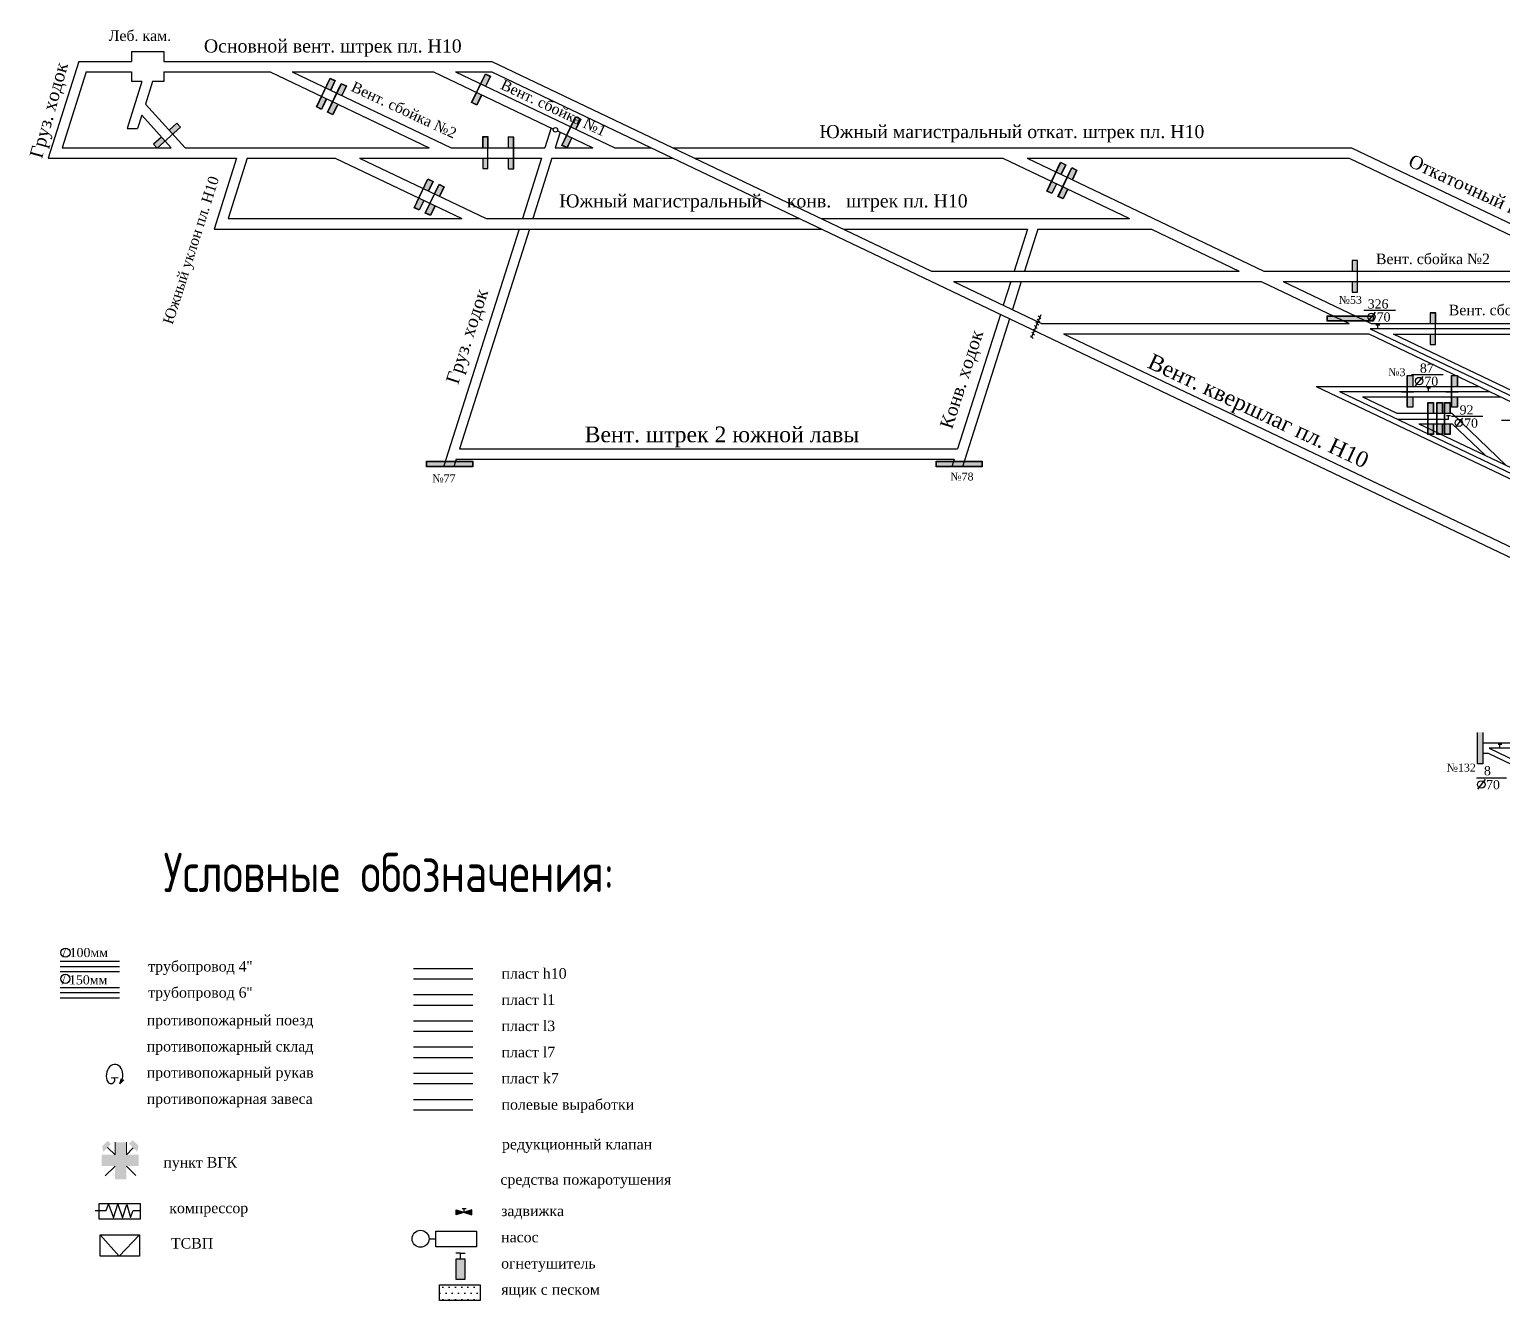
# Model space of a CAD drawing. Header units: millimetres. Extents: x -1215 to 366, y -475 to 396.
# Drawn here: x -1215 to -653, y -405 to 80 of the extents above; entities that cross this region are included whole.
import ezdxf

# ---------------------------------------------------------------- set-up
doc = ezdxf.new("R2010")
doc.units = ezdxf.units.MM
for name, color, linetype in [('Двери', 7, 'Continuous'), ('Номера перемычек', 7, 'Continuous'), ('Перемычки', 7, 'Continuous'), ('Пп краны', 1, 'Continuous'), ('Трубопровод', 1, 'Continuous')]:
    doc.layers.add(name, color=color, linetype=linetype)
doc.styles.add('ESKD', font='Eskdwin')
doc.styles.get("Standard").update_dxf_attribs({"font": 'TIMES.TTF', "height": 10})

msp = doc.modelspace()

# ---------------------------------------------------------------- hatches: boundary and pattern name
at = {"layer": 'Двери'}
h = msp.add_hatch(color=256, dxfattribs=at)
h.paths.add_polyline_path([(-1040.85, 58.38), (-1039.09, 62.08), (-1041.08, 63.02), (-1042.84, 59.32), (-1042.75, 59.28), (-1041.03, 62.89), (-1039.22, 62.03), (-1040.94, 58.42)])
h.paths.add_polyline_path([(-1044.47, 55.67), (-1042.75, 59.28), (-1042.84, 59.32), (-1044.56, 55.71)])
h.paths.add_polyline_path([(-1044.34, 51.06), (-1042.58, 54.76), (-1042.67, 54.81), (-1044.39, 51.2), (-1046.19, 52.06), (-1044.47, 55.67), (-1044.56, 55.71), (-1046.33, 52.01)])
h = msp.add_hatch(color=3, dxfattribs=at)
h.paths.add_polyline_path([(-1039.22, 62.03), (-1041.03, 62.89), (-1042.75, 59.28), (-1040.94, 58.42)])
h.paths.add_polyline_path([(-1046.19, 52.06), (-1044.39, 51.2), (-1042.67, 54.81), (-1044.47, 55.67)])
h = msp.add_hatch(color=256, dxfattribs=at)
h.paths.add_polyline_path([(-1100.11, 56.7), (-1098.34, 60.41), (-1100.33, 61.35), (-1102.09, 57.65), (-1102, 57.61), (-1100.28, 61.22), (-1098.48, 60.36), (-1100.2, 56.75)])
h.paths.add_polyline_path([(-1103.72, 54), (-1102, 57.61), (-1102.09, 57.65), (-1103.81, 54.04)])
h.paths.add_polyline_path([(-1103.59, 49.39), (-1101.83, 53.09), (-1101.92, 53.14), (-1103.64, 49.53), (-1105.45, 50.39), (-1103.72, 54), (-1103.81, 54.04), (-1105.58, 50.34)])
h = msp.add_hatch(color=3, dxfattribs=at)
h.paths.add_polyline_path([(-1098.48, 60.36), (-1100.28, 61.22), (-1102, 57.61), (-1100.2, 56.75)])
h.paths.add_polyline_path([(-1105.45, 50.39), (-1103.64, 49.53), (-1101.92, 53.14), (-1103.72, 54)])
h = msp.add_hatch(color=256, dxfattribs=at)
h.paths.add_polyline_path([(-1095.83, 54.66), (-1094.06, 58.36), (-1096.05, 59.31), (-1097.81, 55.61), (-1097.72, 55.57), (-1096, 59.18), (-1094.2, 58.32), (-1095.92, 54.7)])
h.paths.add_polyline_path([(-1099.45, 51.96), (-1097.72, 55.57), (-1097.81, 55.61), (-1099.54, 52)])
h.paths.add_polyline_path([(-1099.32, 47.35), (-1097.55, 51.05), (-1097.64, 51.09), (-1099.36, 47.48), (-1101.17, 48.34), (-1099.45, 51.96), (-1099.54, 52), (-1101.3, 48.3)])
h = msp.add_hatch(color=3, dxfattribs=at)
h.paths.add_polyline_path([(-1094.2, 58.32), (-1096, 59.18), (-1097.72, 55.57), (-1095.92, 54.7)])
h.paths.add_polyline_path([(-1101.17, 48.34), (-1099.36, 47.48), (-1097.64, 51.09), (-1099.45, 51.96)])
h = msp.add_hatch(color=256, dxfattribs=at)
h.paths.add_polyline_path([(-1006.44, 42.02), (-1004.67, 45.72), (-1006.66, 46.67), (-1008.42, 42.97), (-1008.33, 42.93), (-1006.61, 46.54), (-1004.81, 45.68), (-1006.53, 42.07)])
h.paths.add_polyline_path([(-1010.05, 39.32), (-1008.33, 42.93), (-1008.42, 42.97), (-1010.14, 39.36)])
h.paths.add_polyline_path([(-1009.92, 34.71), (-1008.16, 38.41), (-1008.25, 38.46), (-1009.97, 34.85), (-1011.78, 35.71), (-1010.05, 39.32), (-1010.14, 39.36), (-1011.91, 35.66)])
h = msp.add_hatch(color=3, dxfattribs=at)
h.paths.add_polyline_path([(-1004.81, 45.68), (-1006.61, 46.54), (-1008.33, 42.93), (-1006.53, 42.07)])
h.paths.add_polyline_path([(-1011.78, 35.71), (-1009.97, 34.85), (-1008.25, 38.46), (-1010.05, 39.32)])
h = msp.add_hatch(color=256, dxfattribs=at)
h.paths.add_polyline_path([(-1161.83, 41.54), (-1158.79, 44.3), (-1157.31, 42.67), (-1160.35, 39.91), (-1160.42, 39.99), (-1157.45, 42.67), (-1158.8, 44.15), (-1161.76, 41.47)])
h.paths.add_polyline_path([(-1163.38, 37.3), (-1160.42, 39.99), (-1160.35, 39.91), (-1163.31, 37.23)])
h.paths.add_polyline_path([(-1167.83, 36.1), (-1164.79, 38.86), (-1164.72, 38.78), (-1167.69, 36.09), (-1166.34, 34.61), (-1163.38, 37.3), (-1163.31, 37.23), (-1166.35, 34.47)])
h = msp.add_hatch(color=3, dxfattribs=at)
h.paths.add_polyline_path([(-1158.8, 44.15), (-1157.45, 42.67), (-1160.42, 39.99), (-1161.76, 41.47)])
h.paths.add_polyline_path([(-1166.34, 34.61), (-1167.69, 36.09), (-1164.72, 38.78), (-1163.38, 37.3)])
h = msp.add_hatch(color=256, dxfattribs=at)
h.paths.add_polyline_path([(-1042.2, 34.8), (-1042.2, 38.9), (-1040, 38.9), (-1040, 34.8), (-1040.1, 34.8), (-1040.1, 38.8), (-1042.1, 38.8), (-1042.1, 34.8)])
h.paths.add_polyline_path([(-1040.1, 30.8), (-1040.1, 34.8), (-1040, 34.8), (-1040, 30.8)])
h.paths.add_polyline_path([(-1042.21, 26.7), (-1042.2, 30.8), (-1042.1, 30.8), (-1042.11, 26.8), (-1040.11, 26.8), (-1040.1, 30.8), (-1040, 30.8), (-1040.01, 26.7)])
h = msp.add_hatch(color=3, dxfattribs=at)
h.paths.add_polyline_path([(-1042.1, 38.8), (-1040.1, 38.8), (-1040.1, 34.8), (-1042.1, 34.8)])
h.paths.add_polyline_path([(-1040.11, 26.8), (-1042.11, 26.8), (-1042.1, 30.8), (-1040.1, 30.8)])
h = msp.add_hatch(color=256, dxfattribs=at)
h.paths.add_polyline_path([(-1032.43, 34.79), (-1032.43, 38.89), (-1030.23, 38.88), (-1030.23, 34.78), (-1030.33, 34.78), (-1030.33, 38.78), (-1032.33, 38.79), (-1032.33, 34.79)])
h.paths.add_polyline_path([(-1030.33, 30.78), (-1030.33, 34.78), (-1030.23, 34.78), (-1030.23, 30.78)])
h.paths.add_polyline_path([(-1032.43, 26.69), (-1032.43, 30.79), (-1032.33, 30.79), (-1032.33, 26.79), (-1030.33, 26.78), (-1030.33, 30.78), (-1030.23, 30.78), (-1030.23, 26.68)])
h = msp.add_hatch(color=3, dxfattribs=at)
h.paths.add_polyline_path([(-1032.33, 38.79), (-1030.33, 38.78), (-1030.33, 34.78), (-1032.33, 34.79)])
h.paths.add_polyline_path([(-1030.33, 26.78), (-1032.33, 26.79), (-1032.33, 30.79), (-1030.33, 30.78)])
h = msp.add_hatch(color=256, dxfattribs=at)
h.paths.add_polyline_path([(-821.38, 24.59), (-819.62, 28.29), (-821.6, 29.24), (-823.37, 25.54), (-823.28, 25.49), (-821.55, 29.1), (-819.75, 28.24), (-821.47, 24.63)])
h.paths.add_polyline_path([(-825, 21.88), (-823.28, 25.49), (-823.37, 25.54), (-825.09, 21.93)])
h.paths.add_polyline_path([(-824.87, 17.28), (-823.1, 20.98), (-823.19, 21.02), (-824.92, 17.41), (-826.72, 18.27), (-825, 21.88), (-825.09, 21.93), (-826.85, 18.23)])
h = msp.add_hatch(color=3, dxfattribs=at)
h.paths.add_polyline_path([(-819.75, 28.24), (-821.55, 29.1), (-823.28, 25.49), (-821.47, 24.63)])
h.paths.add_polyline_path([(-826.72, 18.27), (-824.92, 17.41), (-823.19, 21.02), (-825, 21.88)])
h = msp.add_hatch(color=256, dxfattribs=at)
h.paths.add_polyline_path([(-1062.81, 18.25), (-1061.04, 21.95), (-1063.03, 22.9), (-1064.79, 19.2), (-1064.7, 19.16), (-1062.98, 22.77), (-1061.18, 21.91), (-1062.9, 18.3)])
h.paths.add_polyline_path([(-1066.42, 15.55), (-1064.7, 19.16), (-1064.79, 19.2), (-1066.51, 15.59)])
h.paths.add_polyline_path([(-1066.29, 10.94), (-1064.53, 14.64), (-1064.62, 14.69), (-1066.34, 11.08), (-1068.15, 11.94), (-1066.42, 15.55), (-1066.51, 15.59), (-1068.28, 11.89)])
h = msp.add_hatch(color=3, dxfattribs=at)
h.paths.add_polyline_path([(-1061.18, 21.91), (-1062.98, 22.77), (-1064.7, 19.16), (-1062.9, 18.3)])
h.paths.add_polyline_path([(-1068.15, 11.94), (-1066.34, 11.08), (-1064.62, 14.69), (-1066.42, 15.55)])
h = msp.add_hatch(color=256, dxfattribs=at)
h.paths.add_polyline_path([(-817.1, 22.55), (-815.34, 26.25), (-817.32, 27.19), (-819.09, 23.49), (-819, 23.45), (-817.28, 27.06), (-815.47, 26.2), (-817.19, 22.59)])
h.paths.add_polyline_path([(-820.72, 19.84), (-819, 23.45), (-819.09, 23.49), (-820.81, 19.88)])
h.paths.add_polyline_path([(-820.59, 15.24), (-818.82, 18.94), (-818.91, 18.98), (-820.64, 15.37), (-822.44, 16.23), (-820.72, 19.84), (-820.81, 19.88), (-822.58, 16.18)])
h = msp.add_hatch(color=3, dxfattribs=at)
h.paths.add_polyline_path([(-815.47, 26.2), (-817.28, 27.06), (-819, 23.45), (-817.19, 22.59)])
h.paths.add_polyline_path([(-822.44, 16.23), (-820.64, 15.37), (-818.91, 18.98), (-820.72, 19.84)])
h = msp.add_hatch(color=256, dxfattribs=at)
h.paths.add_polyline_path([(-1058.53, 16.21), (-1056.76, 19.91), (-1058.75, 20.86), (-1060.51, 17.16), (-1060.42, 17.11), (-1058.7, 20.72), (-1056.9, 19.86), (-1058.62, 16.25)])
h.paths.add_polyline_path([(-1062.15, 13.5), (-1060.42, 17.11), (-1060.51, 17.16), (-1062.24, 13.55)])
h.paths.add_polyline_path([(-1062.02, 8.9), (-1060.25, 12.6), (-1060.34, 12.64), (-1062.06, 9.03), (-1063.87, 9.89), (-1062.15, 13.5), (-1062.24, 13.55), (-1064, 9.85)])
h = msp.add_hatch(color=3, dxfattribs=at)
h.paths.add_polyline_path([(-1056.9, 19.86), (-1058.7, 20.72), (-1060.42, 17.11), (-1058.62, 16.25)])
h.paths.add_polyline_path([(-1063.87, 9.89), (-1062.06, 9.03), (-1060.34, 12.64), (-1062.15, 13.5)])
h = msp.add_hatch(color=256, dxfattribs=at)
h.paths.add_polyline_path([(-710.43, -12.29), (-710.43, -8.19), (-708.23, -8.19), (-708.23, -12.29), (-708.33, -12.29), (-708.33, -8.29), (-710.33, -8.29), (-710.33, -12.29)])
h.paths.add_polyline_path([(-708.33, -16.29), (-708.33, -12.29), (-708.23, -12.29), (-708.23, -16.29)])
h.paths.add_polyline_path([(-710.43, -20.39), (-710.43, -16.29), (-710.33, -16.29), (-710.33, -20.29), (-708.33, -20.29), (-708.33, -16.29), (-708.23, -16.29), (-708.23, -20.39)])
h = msp.add_hatch(color=3, dxfattribs=at)
h.paths.add_polyline_path([(-710.33, -8.29), (-708.33, -8.29), (-708.33, -12.29), (-710.33, -12.29)])
h.paths.add_polyline_path([(-708.33, -20.29), (-710.33, -20.29), (-710.33, -16.29), (-708.33, -16.29)])
h = msp.add_hatch(color=256, dxfattribs=at)
h.paths.add_polyline_path([(-680.6, -32.3), (-680.6, -28.2), (-678.4, -28.2), (-678.4, -32.3), (-678.5, -32.3), (-678.5, -28.3), (-680.5, -28.3), (-680.5, -32.3)])
h.paths.add_polyline_path([(-678.5, -36.3), (-678.5, -32.3), (-678.4, -32.3), (-678.4, -36.3)])
h.paths.add_polyline_path([(-680.6, -40.4), (-680.6, -36.3), (-680.5, -36.3), (-680.5, -40.3), (-678.5, -40.3), (-678.5, -36.3), (-678.4, -36.3), (-678.4, -40.4)])
h = msp.add_hatch(color=3, dxfattribs=at)
h.paths.add_polyline_path([(-680.5, -28.3), (-678.5, -28.3), (-678.5, -32.3), (-680.5, -32.3)])
h.paths.add_polyline_path([(-678.5, -40.3), (-680.5, -40.3), (-680.5, -36.3), (-678.5, -36.3)])
h = msp.add_hatch(color=256, dxfattribs=at)
h.paths.add_polyline_path([(-687.13, -56.19), (-687.13, -52.09), (-689.33, -52.09), (-689.33, -56.19), (-689.23, -56.19), (-689.23, -52.19), (-687.23, -52.19), (-687.23, -56.19)])
h.paths.add_polyline_path([(-689.23, -60.19), (-689.23, -56.19), (-689.33, -56.19), (-689.33, -60.19)])
h.paths.add_polyline_path([(-687.13, -64.29), (-687.13, -60.19), (-687.23, -60.19), (-687.23, -64.19), (-689.23, -64.19), (-689.23, -60.19), (-689.33, -60.19), (-689.33, -64.29)])
h = msp.add_hatch(color=3, dxfattribs=at)
h.paths.add_polyline_path([(-687.23, -52.19), (-689.23, -52.19), (-689.23, -56.19), (-687.23, -56.19)])
h.paths.add_polyline_path([(-689.23, -64.19), (-687.23, -64.19), (-687.23, -60.19), (-689.23, -60.19)])
h = msp.add_hatch(color=256, dxfattribs=at)
h.paths.add_polyline_path([(-670.16, -56.19), (-670.16, -52.09), (-672.36, -52.09), (-672.36, -56.19), (-672.26, -56.19), (-672.26, -52.19), (-670.26, -52.19), (-670.26, -56.19)])
h.paths.add_polyline_path([(-672.26, -60.19), (-672.26, -56.19), (-672.36, -56.19), (-672.36, -60.19)])
h.paths.add_polyline_path([(-670.16, -64.29), (-670.16, -60.19), (-670.26, -60.19), (-670.26, -64.19), (-672.26, -64.19), (-672.26, -60.19), (-672.36, -60.19), (-672.36, -64.29)])
h = msp.add_hatch(color=3, dxfattribs=at)
h.paths.add_polyline_path([(-670.26, -52.19), (-672.26, -52.19), (-672.26, -56.19), (-670.26, -56.19)])
h.paths.add_polyline_path([(-672.26, -64.19), (-670.26, -64.19), (-670.26, -60.19), (-672.26, -60.19)])
h = msp.add_hatch(color=256, dxfattribs=at)
h.paths.add_polyline_path([(-679.26, -66.53), (-679.26, -62.43), (-681.46, -62.43), (-681.46, -66.53), (-681.36, -66.53), (-681.36, -62.53), (-679.36, -62.53), (-679.36, -66.53)])
h.paths.add_polyline_path([(-681.36, -70.53), (-681.36, -66.53), (-681.46, -66.53), (-681.46, -70.53)])
h.paths.add_polyline_path([(-679.26, -74.63), (-679.26, -70.53), (-679.36, -70.53), (-679.36, -74.53), (-681.36, -74.53), (-681.36, -70.53), (-681.46, -70.53), (-681.46, -74.63)])
h = msp.add_hatch(color=3, dxfattribs=at)
h.paths.add_polyline_path([(-679.36, -62.53), (-681.36, -62.53), (-681.36, -66.53), (-679.36, -66.53)])
h.paths.add_polyline_path([(-681.36, -74.53), (-679.36, -74.53), (-679.36, -70.53), (-681.36, -70.53)])
h = msp.add_hatch(color=256, dxfattribs=at)
h.paths.add_polyline_path([(-675.83, -66.53), (-675.83, -62.43), (-678.03, -62.43), (-678.03, -66.53), (-677.93, -66.53), (-677.93, -62.53), (-675.93, -62.53), (-675.93, -66.53)])
h.paths.add_polyline_path([(-677.93, -70.53), (-677.93, -66.53), (-678.03, -66.53), (-678.03, -70.53)])
h.paths.add_polyline_path([(-675.83, -74.63), (-675.83, -70.53), (-675.93, -70.53), (-675.93, -74.53), (-677.93, -74.53), (-677.93, -70.53), (-678.03, -70.53), (-678.03, -74.63)])
h = msp.add_hatch(color=3, dxfattribs=at)
h.paths.add_polyline_path([(-675.93, -62.53), (-677.93, -62.53), (-677.93, -66.53), (-675.93, -66.53)])
h.paths.add_polyline_path([(-677.93, -74.53), (-675.93, -74.53), (-675.93, -70.53), (-677.93, -70.53)])
h = msp.add_hatch(color=256, dxfattribs=at)
h.paths.add_polyline_path([(-672.89, -66.53), (-672.89, -62.43), (-675.09, -62.43), (-675.09, -66.53), (-674.99, -66.53), (-674.99, -62.53), (-672.99, -62.53), (-672.99, -66.53)])
h.paths.add_polyline_path([(-674.99, -70.53), (-674.99, -66.53), (-675.09, -66.53), (-675.09, -70.53)])
h.paths.add_polyline_path([(-672.89, -74.63), (-672.89, -70.53), (-672.99, -70.53), (-672.99, -74.53), (-674.99, -74.53), (-674.99, -70.53), (-675.09, -70.53), (-675.09, -74.63)])
h = msp.add_hatch(color=3, dxfattribs=at)
h.paths.add_polyline_path([(-672.99, -62.53), (-674.99, -62.53), (-674.99, -66.53), (-672.99, -66.53)])
h.paths.add_polyline_path([(-674.99, -74.53), (-672.99, -74.53), (-672.99, -70.53), (-674.99, -70.53)])
at = {"layer": 'Перемычки'}
h = msp.add_hatch(color=256, dxfattribs=at)
h.paths.add_polyline_path([(-719.82, -29.32), (-719.82, -31.47), (-702.22, -31.47), (-702.22, -29.32)])
h.paths.add_polyline_path([(-702.35, -29.44), (-702.35, -31.34), (-719.69, -31.34), (-719.69, -29.44)], flags=16)
for color, points in [(3, [(-719.69, -29.44), (-719.69, -31.34), (-702.35, -31.34), (-702.35, -29.44)]), (256, [(-691.52, -58.25), (-691.52, -58.4), (-689.2, -58.4), (-689.2, -58.25)]), (256, [(-686.84, -58.4), (-686.84, -58.25), (-689.1, -58.25), (-689.1, -58.4)]), (256, [(-674.55, -58.25), (-674.55, -58.4), (-672.23, -58.4), (-672.23, -58.25)]), (256, [(-669.87, -58.4), (-669.87, -58.25), (-672.13, -58.25), (-672.13, -58.4)]), (3, [(-1063.4, -84.99), (-1063.4, -86.88), (-1046.05, -86.88), (-1046.05, -84.99)]), (3, [(-868.99, -84.99), (-868.99, -86.88), (-851.64, -86.88), (-851.64, -84.99)])]:
    msp.add_hatch(color=color, dxfattribs=at).paths.add_polyline_path(points)
h = msp.add_hatch(color=256, dxfattribs=at)
h.paths.add_polyline_path([(-1063.52, -84.86), (-1063.52, -87.01), (-1045.92, -87.01), (-1045.92, -84.86)])
h.paths.add_polyline_path([(-1046.05, -84.99), (-1046.05, -86.88), (-1063.4, -86.88), (-1063.4, -84.99)], flags=16)
h = msp.add_hatch(color=256, dxfattribs=at)
h.paths.add_polyline_path([(-869.11, -84.86), (-869.11, -87.01), (-851.51, -87.01), (-851.51, -84.86)])
h.paths.add_polyline_path([(-851.64, -84.99), (-851.64, -86.88), (-868.99, -86.88), (-868.99, -84.99)], flags=16)
h = msp.add_hatch(color=256, dxfattribs=at)
h.paths.add_polyline_path([(-660.4, -200.49), (-660.4, -196.39), (-660.5, -196.39), (-660.5, -200.39), (-662.5, -200.39), (-662.5, -196.39), (-662.6, -196.39), (-662.6, -200.49)])
h.paths.add_polyline_path([(-660.5, -196.39), (-660.4, -196.39), (-660.4, -188.29), (-662.6, -188.29), (-662.6, -196.39), (-662.5, -196.39), (-662.5, -188.39), (-660.5, -188.39)])
h = msp.add_hatch(color=3, dxfattribs=at)
h.paths.add_polyline_path([(-662.5, -200.39), (-660.5, -200.39), (-660.5, -196.39), (-662.5, -196.39)])
h.paths.add_polyline_path([(-660.5, -192.39), (-662.5, -192.39), (-662.5, -196.39), (-660.5, -196.39)])
h.paths.add_polyline_path([(-660.5, -192.39), (-660.5, -188.39), (-662.5, -188.39), (-662.5, -192.39)])
at = {"layer": 'Трубопровод'}
for points in [[(-1178.09, -349.55), (-1178.09, -344.76), (-1182.41, -344.76), (-1182.41, -349.55), (-1187.49, -349.55), (-1187.49, -353.88), (-1182.41, -353.88), (-1182.41, -358.89), (-1178.09, -358.89), (-1178.09, -353.88), (-1173.35, -353.88), (-1173.35, -349.55)], [(-1052.21, -370.55), (-1052.21, -371.55), (-1049.21, -371.55)], [(-1049.21, -371.55), (-1046.21, -372.55), (-1046.21, -371.55)], [(-1048.92, -389.3), (-1052.18, -389.3), (-1052.18, -397.17), (-1048.92, -397.17)]]:
    msp.add_hatch(color=1, dxfattribs=at).paths.add_polyline_path(points)
h = msp.add_hatch(color=0, dxfattribs=at)
h.paths.add_polyline_path([(-1175.63, -343.99), (-1177.01, -345.37), (-1173.95, -348.43), (-1173.43, -346.15)])
h.paths.add_polyline_path([(-1183.94, -345.47), (-1185.15, -344.25), (-1187.29, -346.31), (-1186.9, -348.43)])
h = msp.add_hatch(color=1, dxfattribs=at)
h.paths.add_polyline_path([(-1046.21, -371.55), (-1046.21, -370.55), (-1049.21, -371.55)])
h.paths.add_polyline_path([(-1046.21, -372.55), (-1046.21, -371.55), (-1049.21, -371.55)])
h.paths.add_polyline_path([(-1052.21, -371.55), (-1052.21, -372.55), (-1049.21, -371.55)])
h.paths.add_polyline_path([(-1049.21, -371.55), (-1052.21, -370.55), (-1052.21, -371.55)])
h = msp.add_hatch(dxfattribs=at)
h.set_pattern_fill('DOTS', color=256, scale=1.5, style=0)
h.paths.add_polyline_path([(-1043.01, -399.23), (-1058.6, -399.23), (-1058.6, -405.2), (-1043.01, -405.2)])

# ---------------------------------------------------------------- linework, layer by layer
for p, q in [((-1196.21, 67.75), (-1207.9, 30.79)), ((-1196.21, 67.75), (-1176.13, 67.75)), ((-1192.21, 67.75), (-1192.21, 67.75)), ((-1176.13, 71.55), (-1163.83, 71.55)), ((-1176.13, 71.55), (-1176.13, 67.75)), ((-1163.83, 71.55), (-1163.83, 67.75)), ((-1163.83, 67.75), (-1038.61, 67.75)), ((-1038.61, 67.75), (-870.83, -12.27)), ((-1193.47, 63.75), (-1202.63, 34.79)), ((-1193.47, 63.75), (-1176.13, 63.75)), ((-1176.13, 63.75), (-1176.13, 60.07)), ((-1163.83, 63.75), (-1139.4, 63.75)), ((-1163.83, 63.75), (-1163.83, 60.07)), ((-1139.4, 63.75), (-1123.24, 63.75)), ((-1123.24, 63.75), (-1062.52, 34.78)), ((-1114.86, 63.75), (-1054.13, 34.78)), ((-1114.86, 63.75), (-1060.85, 63.75)), ((-1067.35, 63.75), (-1060.85, 63.75)), ((-1060.85, 63.75), (-1015.1, 41.93)), ((-1052.46, 63.75), (-991.74, 34.78)), ((-1052.46, 63.75), (-1038.61, 63.75)), ((-1044.81, 63.75), (-1038.61, 63.75)), ((-1038.61, 63.75), (-517.21, -184.92)), ((-1172.12, 60.07), (-1177.81, 42.08)), ((-1172.12, 60.07), (-1176.13, 60.07)), ((-1168.12, 60.07), (-1170.84, 51.47)), ((-1163.83, 60.07), (-1168.12, 60.07)), ((-1170.84, 51.47), (-1155.7, 34.79)), ((-1172.19, 47.19), (-1173.81, 42.08)), ((-1172.19, 47.19), (-1160.94, 34.79)), ((-1177.81, 42.08), (-1173.81, 42.08)), ((-1016.01, 42.36), (-1018.41, 34.79)), ((-1012.54, 40.71), (-1014.41, 34.78)), ((-1013.57, 41.2), (-1000.12, 34.78)), ((-1202.63, 34.79), (-1160.94, 34.79)), ((-1155.7, 34.79), (-1062.52, 34.78)), ((-1054.13, 34.78), (-1018.41, 34.79)), ((-1014.41, 34.78), (-1000.12, 34.78)), ((-1006.62, 34.78), (-1000.12, 34.78)), ((-991.74, 34.78), (-977.88, 34.78)), ((-969.49, 34.78), (-710.58, 34.78)), ((-710.58, 34.78), (-578.09, -28.41)), ((-1207.9, 30.79), (-1136, 30.79)), ((-1136, 30.79), (-1144.55, 3.75)), ((-1132, 30.79), (-1139.29, 7.75)), ((-1132, 30.79), (-1098.39, 30.78)), ((-1098.39, 30.78), (-1050.08, 7.74)), ((-1089.15, 30.78), (-1040.83, 7.74)), ((-1089.15, 30.78), (-1019.68, 30.78)), ((-1019.68, 30.78), (-1026.96, 7.75)), ((-1015.68, 30.78), (-1022.96, 7.74)), ((-1015.68, 30.78), (-969.49, 30.78)), ((-961.11, 30.78), (-843.68, 30.78)), ((-843.68, 30.78), (-795.32, 7.72)), ((-834.39, 30.78), (-744.08, -12.29)), ((-834.39, 30.78), (-711.48, 30.78)), ((-711.48, 30.78), (-621.15, -12.3)), ((-1139.29, 7.75), (-1050.09, 7.75)), ((-1040.83, 7.74), (-921.16, 7.73)), ((-912.77, 7.73), (-795.32, 7.72)), ((-1144.61, 3.75), (-912.77, 3.73)), ((-1028.23, 3.75), (-1057.06, -87.01)), ((-1024.23, 3.75), (-1050.95, -80.09)), ((-904.38, 3.73), (-834.24, 3.72)), ((-834.24, 3.72), (-839.3, -12.28)), ((-830.24, 3.72), (-835.3, -12.28)), ((-830.24, 3.72), (-811.66, 3.72)), ((-811.66, 3.72), (-786.93, 3.72)), ((-786.93, 3.72), (-753.38, -12.29)), ((-870.83, -12.27), (-807.91, -12.28)), ((-862.44, -16.27), (-799.52, -16.28)), ((-862.44, -16.27), (-828.88, -32.28)), ((-840.57, -16.28), (-843.44, -25.34)), ((-836.57, -16.28), (-839.96, -26.99)), ((-807.91, -12.28), (-753.38, -12.29)), ((-799.52, -16.28), (-744.99, -16.29)), ((-744.99, -16.29), (-711.43, -32.29)), ((-744.08, -12.29), (-621.15, -12.3)), ((-736.6, -16.29), (-703.04, -32.29)), ((-736.6, -16.29), (-612.76, -16.31)), ((-844.53, -28.81), (-860.96, -80.11)), ((-841.06, -30.47), (-859.05, -87.01)), ((-829.15, -28.93), (-832.87, -37.83)), ((-831.52, -33.06), (-830.47, -34.16)), ((-830.99, -31.83), (-829.94, -32.93)), ((-830.54, -30.63), (-829.48, -31.73)), ((-830.11, -29.43), (-829.06, -30.53)), ((-828.88, -32.28), (-711.43, -32.29)), ((-703.04, -32.29), (-579.2, -32.31)), ((-833.09, -36.96), (-832.04, -38.06)), ((-832.56, -35.67), (-831.5, -36.77)), ((-832.02, -34.44), (-830.97, -35.54)), ((-820.49, -36.28), (-703.94, -36.29)), ((-820.49, -36.28), (-604.26, -139.4)), ((-703.94, -36.29), (-592.48, -89.45)), ((-694.65, -36.3), (-591.55, -85.47)), ((-694.56, -36.31), (-579.96, -36.33)), ((-724.01, -56.29), (-662, -56.3)), ((-724.01, -56.29), (-635.61, -98.45)), ((-724.01, -56.29), (-724.01, -56.29)), ((-706.33, -60.29), (-653.61, -60.3)), ((-706.33, -60.29), (-693.24, -66.54)), ((-693.24, -66.54), (-672.35, -66.54)), ((-651.5, -86.44), (-672.35, -66.54)), ((-684.86, -70.53), (-672.16, -70.53)), ((-684.86, -70.53), (-649.56, -87.37)), ((-659.49, -82.63), (-672.16, -70.53)), ((-1052.21, -84.09), (-1053.14, -87.01)), ((-1052.21, -84.09), (-862.23, -84.11)), ((-1050.95, -80.09), (-860.96, -80.11)), ((-862.23, -84.11), (-863.14, -87.01)), ((-660.45, -196.29), (-658.47, -196.29)), ((-660.43, -192.29), (-519.62, -192.29)), ((-658.47, -196.29), (-587.04, -230.36))]:
    msp.add_line(p, q)
msp.add_circle((-1014.32, 41.6), 0.847)
at = {"layer": 'Двери'}
for p, q in [((-691.52, -58.25), (-686.84, -58.25)), ((-691.52, -58.4), (-686.84, -58.4)), ((-690.75, -58.25), (-690.75, -58.4)), ((-674.55, -58.25), (-669.87, -58.25)), ((-674.55, -58.4), (-669.87, -58.4)), ((-673.78, -58.25), (-673.78, -58.4))]:
    msp.add_line(p, q, dxfattribs=at)
for points in [[(-1042.58, 54.76), (-1044.34, 51.06), (-1046.33, 52.01), (-1041.08, 63.02), (-1039.09, 62.08), (-1040.85, 58.38)], [(-1042.67, 54.81), (-1044.39, 51.2), (-1046.19, 52.06), (-1041.03, 62.89), (-1039.22, 62.03), (-1040.94, 58.42)], [(-1101.83, 53.09), (-1103.59, 49.39), (-1105.58, 50.34), (-1100.33, 61.35), (-1098.34, 60.41), (-1100.11, 56.7)], [(-1101.92, 53.14), (-1103.64, 49.53), (-1105.45, 50.39), (-1100.28, 61.22), (-1098.48, 60.36), (-1100.2, 56.75)], [(-1097.55, 51.05), (-1099.32, 47.35), (-1101.3, 48.3), (-1096.05, 59.31), (-1094.06, 58.36), (-1095.83, 54.66)], [(-1097.64, 51.09), (-1099.36, 47.48), (-1101.17, 48.34), (-1096, 59.18), (-1094.2, 58.32), (-1095.92, 54.7)], [(-1008.16, 38.41), (-1009.92, 34.71), (-1011.91, 35.66), (-1006.66, 46.67), (-1004.67, 45.72), (-1006.44, 42.02)], [(-1008.25, 38.46), (-1009.97, 34.85), (-1011.78, 35.71), (-1006.61, 46.54), (-1004.81, 45.68), (-1006.53, 42.07)], [(-1164.72, 38.78), (-1167.69, 36.09), (-1166.34, 34.61), (-1157.45, 42.67), (-1158.8, 44.15), (-1161.76, 41.47)], [(-1040, 34.8), (-1040, 38.9), (-1042.2, 38.9), (-1042.2, 34.8)], [(-1042.1, 30.8), (-1042.11, 26.8), (-1040.11, 26.8), (-1040.1, 38.8), (-1042.1, 38.8), (-1042.1, 34.8)], [(-1032.43, 30.79), (-1032.43, 26.69), (-1030.23, 26.68), (-1030.23, 38.88), (-1032.43, 38.89), (-1032.43, 34.79)], [(-1032.33, 30.79), (-1032.33, 26.79), (-1030.33, 26.78), (-1030.33, 38.78), (-1032.33, 38.79), (-1032.33, 34.79)], [(-823.1, 20.98), (-824.87, 17.28), (-826.85, 18.23), (-821.6, 29.24), (-819.62, 28.29), (-821.38, 24.59)], [(-823.19, 21.02), (-824.92, 17.41), (-826.72, 18.27), (-821.55, 29.1), (-819.75, 28.24), (-821.47, 24.63)], [(-1064.53, 14.64), (-1066.29, 10.94), (-1068.28, 11.89), (-1063.03, 22.9), (-1061.04, 21.95), (-1062.81, 18.25)], [(-1064.62, 14.69), (-1066.34, 11.08), (-1068.15, 11.94), (-1062.98, 22.77), (-1061.18, 21.91), (-1062.9, 18.3)], [(-818.82, 18.94), (-820.59, 15.24), (-822.58, 16.18), (-817.32, 27.19), (-815.34, 26.25), (-817.1, 22.55)], [(-818.91, 18.98), (-820.64, 15.37), (-822.44, 16.23), (-817.28, 27.06), (-815.47, 26.2), (-817.19, 22.59)], [(-1060.25, 12.6), (-1062.02, 8.9), (-1064, 9.85), (-1058.75, 20.86), (-1056.76, 19.91), (-1058.53, 16.21)], [(-1060.34, 12.64), (-1062.06, 9.03), (-1063.87, 9.89), (-1058.7, 20.72), (-1056.9, 19.86), (-1058.62, 16.25)], [(-710.33, -16.29), (-710.33, -20.29), (-708.33, -20.29), (-708.33, -8.29), (-710.33, -8.29), (-710.33, -12.29)], [(-678.4, -32.29), (-678.4, -28.2), (-680.6, -28.2), (-680.6, -32.3)], [(-680.5, -36.3), (-680.5, -40.3), (-678.5, -40.3), (-678.5, -28.3), (-680.5, -28.3), (-680.5, -32.3)], [(-687.13, -60.19), (-687.13, -64.29), (-689.33, -64.29), (-689.33, -52.09), (-687.13, -52.09), (-687.13, -56.19)], [(-687.23, -60.19), (-687.23, -64.19), (-689.23, -64.19), (-689.23, -52.19), (-687.23, -52.19), (-687.23, -56.19)], [(-670.16, -60.19), (-670.16, -64.29), (-672.36, -64.29), (-672.36, -52.09), (-670.16, -52.09), (-670.16, -56.19)], [(-670.26, -60.19), (-670.26, -64.19), (-672.26, -64.19), (-672.26, -52.19), (-670.26, -52.19), (-670.26, -56.19)], [(-679.26, -70.53), (-679.26, -74.63), (-681.46, -74.63), (-681.46, -62.43), (-679.26, -62.43), (-679.26, -66.53)], [(-679.36, -70.53), (-679.36, -74.53), (-681.36, -74.53), (-681.36, -62.53), (-679.36, -62.53), (-679.36, -66.53)], [(-675.83, -70.53), (-675.83, -74.63), (-678.03, -74.63), (-678.03, -62.43), (-675.83, -62.43), (-675.83, -66.53)], [(-675.93, -70.53), (-675.93, -74.53), (-677.93, -74.53), (-677.93, -62.53), (-675.93, -62.53), (-675.93, -66.53)], [(-672.89, -70.53), (-672.89, -74.63), (-675.09, -74.63), (-675.09, -62.43), (-672.89, -62.43), (-672.89, -66.53)], [(-672.99, -70.53), (-672.99, -74.53), (-674.99, -74.53), (-674.99, -62.53), (-672.99, -62.53), (-672.99, -66.53)]]:
    msp.add_lwpolyline(points, dxfattribs=at)
at = {"layer": 'Перемычки'}
for points in [[(-719.82, -29.32), (-702.22, -29.32), (-702.22, -31.47), (-719.82, -31.47)], [(-719.69, -29.44), (-702.35, -29.44), (-702.35, -31.34), (-719.69, -31.34)], [(-1063.52, -84.86), (-1045.92, -84.86), (-1045.92, -87.01), (-1063.52, -87.01)], [(-1063.4, -84.99), (-1046.05, -84.99), (-1046.05, -86.88), (-1063.4, -86.88)], [(-869.11, -84.86), (-851.51, -84.86), (-851.51, -87.01), (-869.11, -87.01)], [(-868.99, -84.99), (-851.64, -84.99), (-851.64, -86.88), (-868.99, -86.88)]]:
    msp.add_lwpolyline(points, close=True, dxfattribs=at)
msp.add_lwpolyline([(-660.5, -188.39), (-660.5, -200.39), (-662.5, -200.39), (-662.5, -188.39)], dxfattribs=at)
at = {"layer": 'Пп краны', "color": 7}
for p, q in [((-705.83, -27.2), (-693.81, -27.2)), ((-701.53, -27.98), (-704.41, -31.57)), ((-687.64, -51.73), (-675.61, -51.73)), ((-683.34, -52.51), (-686.22, -56.1)), ((-672.47, -67.66), (-660.45, -67.66)), ((-668.17, -68.44), (-671.05, -72.04)), ((-653.35, -69.2), (-641.32, -69.2)), ((-662.91, -205.69), (-651.39, -205.69)), ((-659.6, -206.4), (-662.47, -210))]:
    msp.add_line(p, q, dxfattribs=at)
at = {"layer": 'Пп краны'}
for p, q in [((-701.25, -32.82), (-699.75, -32.82)), ((-700.5, -34.32), (-700.5, -32.82)), ((-681.89, -56.79), (-680.39, -56.79)), ((-681.14, -58.29), (-681.14, -56.79)), ((-674.35, -67.46), (-672.85, -67.46)), ((-673.6, -68.96), (-673.6, -67.46)), ((-654.67, -192.86), (-653.17, -192.86)), ((-653.92, -194.36), (-653.92, -192.86))]:
    msp.add_line(p, q, dxfattribs=at)
at = {"layer": 'Пп краны', "color": 7}
for centre in [(-702.95, -29.75), (-684.76, -54.28), (-669.59, -70.22), (-661.05, -208.24)]:
    msp.add_circle(centre, 1.42, dxfattribs=at)
at = {"layer": 'Трубопровод'}
for p, q in [((-703.45, -34.32), (-592.02, -87.46)), ((-579.49, -34.32), (-703.45, -34.32)), ((-715.17, -58.29), (-598.28, -114.04)), ((-715.17, -58.29), (-657.82, -58.29)), ((-673.66, -68.96), (-692.8, -68.96)), ((-380.17, -194.42), (-658.08, -194.42)), ((-1190.01, -370.86), (-1185.83, -370.86)), ((-1185.83, -370.86), (-1184.86, -368.38)), ((-1184.86, -368.38), (-1182.97, -373.61)), ((-1182.97, -373.61), (-1181.29, -368.38)), ((-1181.29, -368.38), (-1179.57, -373.61)), ((-1179.57, -373.61), (-1177.89, -368.54)), ((-1177.89, -368.54), (-1176.49, -373.55)), ((-1176.49, -373.55), (-1175.47, -370.86)), ((-1175.47, -370.86), (-1172.94, -370.86))]:
    msp.add_line(p, q, dxfattribs=at)
at = {"layer": 'Трубопровод', "color": 1}
for p, q in [((-658.08, -194.42), (-578.4, -232.43)), ((-1203.28, -277.67), (-1180.68, -277.67)), ((-1203.28, -287.67), (-1180.68, -287.67)), ((-1183.88, -320.16), (-1181.26, -320.06)), ((-1180.55, -322.48), (-1179.95, -320.5)), ((-1180.55, -322.48), (-1179.1, -321)), ((-1046.21, -370.55), (-1052.21, -372.55)), ((-1052.21, -370.55), (-1046.21, -372.55)), ((-1052.21, -372.55), (-1052.21, -370.55)), ((-1049.96, -370.05), (-1048.46, -370.05)), ((-1049.21, -371.55), (-1049.21, -370.05)), ((-1046.21, -372.55), (-1046.21, -370.55)), ((-1062.58, -381.62), (-1060, -381.62)), ((-1050.55, -387.09), (-1052.31, -387.09)), ((-1050.55, -389.3), (-1050.55, -387.09)), ((-1050.55, -387.09), (-1048.8, -387.09))]:
    msp.add_line(p, q, dxfattribs=at)
at = {"layer": 'Трубопровод', "color": 0}
for p, q in [((-1203.28, -275.67), (-1180.68, -275.67)), ((-1203.28, -279.67), (-1180.68, -279.67)), ((-1068.45, -278.41), (-1045.84, -278.41)), ((-1203.28, -285.67), (-1180.68, -285.67)), ((-1068.45, -282.41), (-1045.84, -282.41)), ((-1203.28, -289.67), (-1180.68, -289.67)), ((-1068.45, -288.41), (-1045.84, -288.41)), ((-1068.45, -292.41), (-1045.84, -292.41)), ((-1068.45, -298.41), (-1045.84, -298.41)), ((-1068.45, -302.41), (-1045.84, -302.41)), ((-1068.45, -308.41), (-1045.84, -308.41)), ((-1068.45, -312.41), (-1045.84, -312.41)), ((-1068.45, -318.41), (-1045.84, -318.41)), ((-1068.45, -322.41), (-1045.84, -322.41)), ((-1068.45, -328.41), (-1045.84, -328.41)), ((-1068.45, -332.41), (-1045.84, -332.41))]:
    msp.add_line(p, q, dxfattribs=at)
at = {"layer": 'Трубопровод', "color": 0, "lineweight": 30}
for p, q in [((-1185.22, -346.75), (-1182.41, -349.55)), ((-1175.46, -346.92), (-1178.09, -349.55)), ((-1182.41, -353.88), (-1186.19, -357.66)), ((-1178.09, -353.88), (-1174.44, -357.52))]:
    msp.add_line(p, q, dxfattribs=at)
at = {"layer": 'Трубопровод', "color": 1, "lineweight": 20}
for p, q in [((-1182.41, -349.55), (-1182.41, -344.76)), ((-1178.09, -349.55), (-1178.09, -344.76))]:
    msp.add_line(p, q, dxfattribs=at)
at = {"layer": 'Трубопровод', "color": 0}
for points in [[(-1172.83, -368.12), (-1172.83, -374.1), (-1188.42, -374.1), (-1188.42, -368.12)], [(-1188.12, -380.12), (-1173.07, -380.12), (-1173.07, -388.31), (-1188.12, -388.31)]]:
    msp.add_lwpolyline(points, close=True, dxfattribs=at)
msp.add_lwpolyline([(-1188.12, -380.12), (-1180.78, -388.28), (-1173.07, -380.12)], dxfattribs=at)
at = {"layer": 'Трубопровод', "color": 1}
for points in [[(-1044.42, -378.71), (-1044.42, -384.69), (-1060, -384.69), (-1060, -378.71)], [(-1052.18, -389.3), (-1048.92, -389.3), (-1048.92, -397.17), (-1052.18, -397.17)], [(-1043.01, -399.23), (-1043.01, -405.2), (-1058.6, -405.2), (-1058.6, -399.23)]]:
    msp.add_lwpolyline(points, close=True, dxfattribs=at)
at = {"layer": 'Трубопровод'}
for centre in [(-1201.3, -272.4), (-1201.36, -282.4)]:
    msp.add_circle(centre, 1.75, dxfattribs=at)
at = {"layer": 'Трубопровод', "color": 1}
msp.add_circle((-1065.81, -381.62), 3.23, dxfattribs=at)
msp.add_arc((-1183.96, -320.96), 1.46, 213.854, 35.1932, dxfattribs=at)
msp.add_ellipse((-1182.57, -319.29), major_axis=(0.15, 4.19), ratio=0.758775, start_param=-2.405956, end_param=2.231833, dxfattribs=at)

# ---------------------------------------------------------------- texts
for s, height, p in [('Леб. кам.', 4, (-1184.83, 75.55)), ('Основной вент. штрек пл. Н10', 5, (-1148.5, 71.13)), ('Южный магистральный откат. штрек пл. Н10', 5, (-913.63, 38.44)), ('Южный магистральный     конв.   штрек пл. Н10', 5, (-1012.94, 12)), ('Вент. сбойка №2', 4, (-701.26, -9.64)), ('Вент. сбойка №1', 4, (-673.46, -29.15)), ('Вент. штрек 2 южной лавы', 6, (-1003.21, -77.63))]:
    msp.add_text(s, height=height).set_placement(p)
for s, height, rotation, p in [('Груз. ходок', 5, 74.5019, (-1210.3, 30.38)), ('Вент. сбойка №2', 4, 335, (-1092.68, 56.61)), ('Вент. сбойка №1', 4, 335, (-1035.64, 57.41)), ('Откаточный квершлаг пл. Н10', 5, 335, (-689.33, 27.97)), ('Южный уклон пл. Н10', 4, 72.3615, (-1160.48, -32.95)), ('Груз. ходок', 5, 72, (-1051.52, -55.81)), ('Конв. ходок', 5, 72, (-863.06, -72.92)), ('Вент. квершлаг пл. Н10', 6, 335, (-788.89, -48.96))]:
    msp.add_text(s, height=height, rotation=rotation).set_placement(p)
at = {"layer": 'Номера перемычек', "color": 7}
for s, p in [('№53', (-715.48, -24.8)), ('№3', (-696.57, -52.4)), ('№77', (-1061.32, -92.93)), ('№78', (-863.67, -92.21))]:
    msp.add_text(s, height=3, dxfattribs=at).set_placement(p)
at = {"layer": 'Номера перемычек'}
msp.add_text('№132', height=3, dxfattribs=at).set_placement((-674.26, -203.29))
at = {"layer": 'Пп краны', "color": 7}
for s, p in [('326', (-704.39, -26.58)), ('70', (-700.97, -31.57)), ('87', (-684.48, -51.08)), ('70', (-682.77, -56.1)), ('92', (-669.31, -67.02)), ('70', (-667.61, -72.04)), ('8', (-660.04, -204.74)), ('70', (-659.23, -210.07))]:
    msp.add_text(s, height=3.5, dxfattribs=at).set_placement(p)
at = {"layer": 'Трубопровод', "style": 'ESKD'}
msp.add_text('Условные обозначения:', height=15, dxfattribs=at).set_placement((-1163.93, -249.3))
at = {"layer": 'Трубопровод'}
for s, height, p in [('/ 100мм', 3.5, (-1202.52, -274.13)), ("трубопровод 4''", 4, (-1169.74, -279.62)), ('/ 150мм', 3.5, (-1202.76, -284.54)), ('пласт h10', 4, (-1034.9, -282.36)), ("трубопровод 6''", 4, (-1169.74, -289.62)), ('пласт l1', 4, (-1034.9, -292.36)), ('противопожарный поезд', 4, (-1170.31, -300.15)), ('пласт l3', 4, (-1034.9, -302.36)), ('противопожарный склад', 4, (-1170.31, -310.15)), ('пласт l7', 4, (-1034.9, -312.36)), ('противопожарный рукав', 4, (-1170.31, -320.15)), ('пласт k7', 4, (-1034.9, -322.36)), ('противопожарная завеса', 4, (-1170.31, -330.15)), ('полевые выработки', 4, (-1034.9, -332.36)), ('пункт ВГК', 4, (-1163.96, -354.44)), ('средства пожаротушения', 4, (-1035.34, -361.02)), ('задвижка', 4, (-1035.06, -372.98)), ('насос', 4, (-1035.06, -382.98)), ('огнетушитель', 4, (-1035.06, -392.98)), ('ящик с песком', 4, (-1035.06, -402.98))]:
    msp.add_text(s, height=height, dxfattribs=at).set_placement(p)
at = {"layer": 'Трубопровод', "color": 1}
msp.add_text('редукционный клапан', height=4, dxfattribs=at).set_placement((-1034.73, -347.54))
at = {"layer": 'Трубопровод', "color": 0}
for s, p in [('компрессор', (-1161.71, -371.86)), ('ТСВП', (-1161.06, -385.35))]:
    msp.add_text(s, height=4, dxfattribs=at).set_placement(p)

doc.saveas('drawing.dxf')
